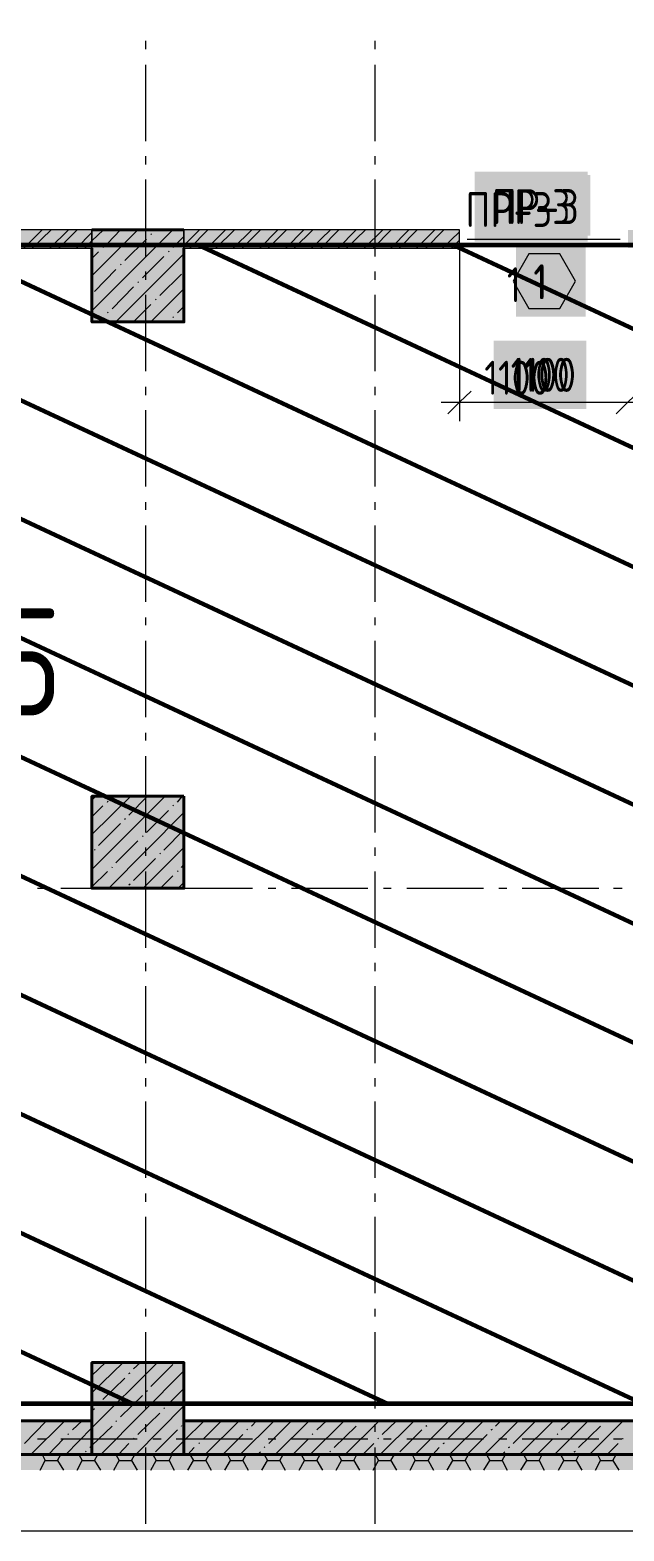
# Model space of a CAD drawing. Header units: millimetres. Extents: x -164500 to 426394, y -23753 to 102118.
# Drawn here: x -144455 to -140573, y -38 to 9776 of the extents above; entities that cross this region are included whole.
import ezdxf

# ---------------------------------------------------------------- set-up
doc = ezdxf.new("R2010")
doc.units = ezdxf.units.MM
doc.layers.add('0) шлифовка', color=5, linetype='Continuous', lineweight=60)
doc.layers.add('PDF _Геометрия', color=7, linetype='Continuous', true_color=0x1f1f1f)
doc.layers.add('PDF _Сплошная заливка', color=7, linetype='Continuous', true_color=0xffffff)
doc.layers.add('PDF _Текст', color=7, linetype='Continuous')
doc.styles.get("Standard").update_dxf_attribs({"font": 'ГОСТ тип А.ttf'})
doc.styles.add('СПДС', font='ГОСТ тип А.ttf', dxfattribs={"width": 0.9})
doc.linetypes.add('зигзаг', pattern='A,0.00254,-5.08,[131,ltypeshp.shx,S=5.08,R=0,X=-5.08,Y=0],-10.16,[131,ltypeshp.shx,S=5.08,R=180,X=5.08,Y=0],-5.08', length=20.32254)

msp = doc.modelspace()

# ---------------------------------------------------------------- hatches: boundary and pattern name
at = {"layer": '0) шлифовка', "true_color": 0x2776bb}
h = msp.add_hatch(dxfattribs=at)
h.set_pattern_fill('ANSI31', color=152, scale=222, angle=110)
h.set_pattern_definition([(155, (205553.1, 26879), (-297.8825, -638.811), [])])
h.paths.add_polyline_path([(-117984.507, 792.385), (-152464.106, 792.385), (-152464.106, 8371.204), (-117984.507, 8371.204)])
at = {"layer": 'PDF _Сплошная заливка', "linetype": 'зигзаг', "transparency": 33554559}
h = msp.add_hatch(color=256, dxfattribs=at)
h.paths.add_polyline_path([(-148553.961, 8350.022), (-148553.961, 8468.64), (-152485.288, 8468.64), (-152485.288, 8350.022)])
h.paths.add_polyline_path([(-140547.272, 8468.64), (-140547.272, 8350.022), (-139547.495, 8350.022), (-139547.495, 8468.64)])
h.paths.add_polyline_path([(-141648.721, 8350.022), (-141648.721, 8468.64), (-143449.167, 8468.64), (-143449.167, 8350.022)])
h.paths.add_polyline_path([(-144050.728, 8350.022), (-144050.728, 8468.64), (-147952.4, 8468.64), (-147952.4, 8350.022)])

# ---------------------------------------------------------------- linework, layer by layer
at = {"layer": '0) шлифовка'}
msp.add_lwpolyline([(-117984.507, 792.385), (-152464.106, 792.385), (-152464.106, 8371.204), (-117984.507, 8371.204)], close=True, dxfattribs=at)
at = {"layer": 'PDF _Геометрия', "color": 7, "lineweight": 9}
for points in [[(-117700.672, 24299.855), (-117700.672, 24702.307), (-122085.288, 24702.307), (-122085.288, 28184.582), (-156827.54, 28184.582), (-156827.54, -37.938), (-117700.672, -37.938), (-117700.672, 360.278)], [(-143699.112, 9650.579), (-143699.112, 9705.652)], [(-142199.446, 9650.579), (-142199.446, 9705.652)], [(-143699.112, 9049.019), (-143699.112, 9548.907)], [(-142199.446, 9049.019), (-142199.446, 9548.907)], [(-143699.112, 8896.51), (-143699.112, 8951.583)], [(-142199.446, 8896.51), (-142199.446, 8951.583)], [(-143699.112, 8294.95), (-143699.112, 8799.074)], [(-142199.446, 8294.95), (-142199.446, 8799.074)], [(-144050.728, 8468.64), (-144050.728, 8350.022)], [(-143449.167, 8350.022), (-143449.167, 8468.64)], [(-144406.581, 8371.204), (-144351.508, 8371.204)], [(-144254.073, 8371.204), (-143754.184, 8371.204)], [(-143652.512, 8371.204), (-143597.439, 8371.204)], [(-143500.003, 8371.204), (-143000.115, 8371.204)], [(-142898.443, 8371.204), (-142847.607, 8371.204)], [(-142745.934, 8371.204), (-142246.046, 8371.204)], [(-142144.374, 8371.204), (-142093.537, 8371.204)], [(-141991.865, 8371.204), (-141491.977, 8371.204)], [(-141648.721, 8350.022), (-141648.721, 7341.772), (-141648.721, 7218.918)], [(-141597.885, 8409.331), (-140598.108, 8409.331)], [(-141390.304, 8371.204), (-141339.468, 8371.204)], [(-141237.796, 8371.204), (-140737.908, 8371.204)], [(-140640.472, 8371.204), (-140585.399, 8371.204)], [(-143699.112, 8142.441), (-143699.112, 8197.514)], [(-142199.446, 8142.441), (-142199.446, 8197.514)], [(-143699.112, 7545.117), (-143699.112, 8045.005)], [(-142199.446, 7545.117), (-142199.446, 8045.005)], [(-143699.112, 7388.372), (-143699.112, 7443.445)], [(-142199.446, 7388.372), (-142199.446, 7443.445)], [(-143699.112, 6791.048), (-143699.112, 7290.936)], [(-142199.446, 6791.048), (-142199.446, 7290.936)], [(-141767.339, 7341.772), (-140547.272, 7341.772), (-139428.877, 7341.772)], [(-143699.112, 6638.539), (-143699.112, 6689.375)], [(-142199.446, 6638.539), (-142199.446, 6689.375)], [(-143699.112, 6036.979), (-143699.112, 6536.867)], [(-142199.446, 6036.979), (-142199.446, 6536.867)], [(-143699.112, 5884.47), (-143699.112, 5935.306)], [(-142199.446, 5884.47), (-142199.446, 5935.306)], [(-143699.112, 5282.909), (-143699.112, 5782.798)], [(-142199.446, 5282.909), (-142199.446, 5782.798)], [(-143699.112, 5130.401), (-143699.112, 5181.237)], [(-142199.446, 5130.401), (-142199.446, 5181.237)], [(-143699.112, 4528.84), (-143699.112, 5028.729)], [(-142199.446, 4528.84), (-142199.446, 5028.729)], [(-143699.112, 4376.332), (-143699.112, 4431.404)], [(-142199.446, 4376.332), (-142199.446, 4431.404)], [(-143699.112, 3774.771), (-143699.112, 4274.66)], [(-142199.446, 3774.771), (-142199.446, 4274.66)], [(-144406.581, 4164.515), (-144351.508, 4164.515)], [(-144254.073, 4164.515), (-143754.184, 4164.515)], [(-143652.512, 4164.515), (-143597.439, 4164.515)], [(-143500.003, 4164.515), (-143000.115, 4164.515)], [(-142898.443, 4164.515), (-142847.607, 4164.515)], [(-142745.934, 4164.515), (-142246.046, 4164.515)], [(-142144.374, 4164.515), (-142093.537, 4164.515)], [(-141991.865, 4164.515), (-141491.977, 4164.515)], [(-141390.304, 4164.515), (-141339.468, 4164.515)], [(-141237.796, 4164.515), (-140737.908, 4164.515)], [(-140640.472, 4164.515), (-140585.399, 4164.515)], [(-143699.112, 3622.263), (-143699.112, 3677.335)], [(-142199.446, 3622.263), (-142199.446, 3677.335)], [(-143699.112, 3020.702), (-143699.112, 3524.827)], [(-142199.446, 3020.702), (-142199.446, 3524.827)], [(-143699.112, 2868.194), (-143699.112, 2923.266)], [(-142199.446, 2868.194), (-142199.446, 2923.266)], [(-143699.112, 2270.869), (-143699.112, 2770.758)], [(-142199.446, 2270.869), (-142199.446, 2770.758)], [(-143699.112, 2114.125), (-143699.112, 2169.197)], [(-142199.446, 2114.125), (-142199.446, 2169.197)], [(-143699.112, 1516.8), (-143699.112, 2016.689)], [(-142199.446, 1516.8), (-142199.446, 2016.689)], [(-143699.112, 1364.292), (-143699.112, 1415.128)], [(-142199.446, 1364.292), (-142199.446, 1415.128)], [(-143699.112, 762.731), (-143699.112, 1262.62)], [(-142199.446, 762.731), (-142199.446, 1262.62)], [(-143699.112, 610.223), (-143699.112, 661.059)], [(-142199.446, 610.223), (-142199.446, 661.059)], [(-144406.581, 563.623), (-144351.508, 563.623)], [(-144254.073, 563.623), (-143754.184, 563.623)], [(-143699.112, 8.662), (-143699.112, 508.55)], [(-143652.512, 563.623), (-143597.439, 563.623)], [(-143500.003, 563.623), (-143000.115, 563.623)], [(-142898.443, 563.623), (-142847.607, 563.623)], [(-142745.934, 563.623), (-142246.046, 563.623)], [(-142199.446, 8.662), (-142199.446, 508.55)], [(-142144.374, 563.623), (-142093.537, 563.623)], [(-141991.865, 563.623), (-141491.977, 563.623)], [(-141390.304, 563.623), (-141339.468, 563.623)], [(-141237.796, 563.623), (-140737.908, 563.623)], [(-140640.472, 563.623), (-140585.399, 563.623)]]:
    msp.add_lwpolyline(points, dxfattribs=at)
at = {"layer": 'PDF _Геометрия', "color": 16, "lineweight": 9, "true_color": 0x800000}
for points in [[(-147952.4, 8350.022), (-144050.728, 8350.022), (-144050.728, 8468.64), (-147952.4, 8468.64)], [(-143449.167, 8350.022), (-141648.721, 8350.022), (-141648.721, 8468.64), (-143449.167, 8468.64)]]:
    msp.add_lwpolyline(points, close=True, dxfattribs=at)
at = {"layer": 'PDF _Геометрия', "color": 15, "lineweight": 9, "true_color": 0xa54a4a}
for points in [[(-144495.544, 8350.022), (-144376.926, 8468.64)], [(-144440.472, 8350.022), (-144317.618, 8468.64)], [(-144326.09, 8350.022), (-144203.236, 8468.64)], [(-144266.782, 8350.022), (-144148.164, 8468.64)], [(-144152.4, 8350.022), (-144050.728, 8451.694)], [(-143449.167, 8366.967), (-143347.495, 8468.64)], [(-143411.04, 8350.022), (-143292.423, 8468.64)], [(-143296.659, 8350.022), (-143178.041, 8468.64)], [(-143241.586, 8350.022), (-143118.733, 8468.64)], [(-143127.205, 8350.022), (-143004.351, 8468.64)], [(-143067.896, 8350.022), (-142949.279, 8468.64)], [(-142953.515, 8350.022), (-142834.898, 8468.64)], [(-142898.443, 8350.022), (-142779.825, 8468.64)], [(-142784.061, 8350.022), (-142665.444, 8468.64)], [(-142728.989, 8350.022), (-142606.135, 8468.64)], [(-142614.608, 8350.022), (-142491.754, 8468.64)], [(-142555.299, 8350.022), (-142436.681, 8468.64)], [(-142440.918, 8350.022), (-142322.3, 8468.64)], [(-142385.845, 8350.022), (-142262.991, 8468.64)], [(-142271.464, 8350.022), (-142148.61, 8468.64)], [(-142212.155, 8350.022), (-142093.537, 8468.64)], [(-142097.774, 8350.022), (-141979.156, 8468.64)], [(-142042.701, 8350.022), (-141924.084, 8468.64)], [(-141928.32, 8350.022), (-141809.702, 8468.64)], [(-141869.011, 8350.022), (-141750.394, 8468.64)], [(-141758.866, 8350.022), (-141648.721, 8455.931)], [(-144097.328, 8350.022), (-144050.728, 8396.622)], [(-141699.557, 8350.022), (-141648.721, 8400.858)]]:
    msp.add_lwpolyline(points, dxfattribs=at)
at = {"layer": 'PDF _Геометрия', "lineweight": 9}
for points in [[(-144050.728, 8396.622), (-143974.474, 8468.64)], [(-144050.728, 8167.859), (-143749.948, 8468.64)], [(-144050.728, 7939.097), (-143521.185, 8468.64)], [(-143949.056, 8379.676), (-143864.329, 8468.64)], [(-143665.221, 8438.985), (-143660.984, 8443.222)], [(-143635.566, 8468.64), (-143635.566, 8468.64)], [(-143978.71, 8354.258), (-143974.474, 8358.495)], [(-143834.675, 8269.531), (-143694.875, 8409.331)], [(-143521.185, 8354.258), (-143449.167, 8426.276)], [(-144050.728, 8282.241), (-144008.365, 8324.604)], [(-143893.983, 7867.079), (-143449.167, 8311.895)], [(-143864.329, 8239.877), (-143860.093, 8244.113)], [(-143720.293, 8155.15), (-143580.494, 8294.95)], [(-143550.84, 8324.604), (-143546.603, 8328.84)], [(-144033.783, 8066.187), (-143893.983, 8210.223)], [(-143605.912, 8040.769), (-143466.113, 8180.568)], [(-143919.401, 7951.806), (-143779.602, 8095.841)], [(-143749.948, 8125.496), (-143745.711, 8129.732)], [(-143665.221, 7867.079), (-143449.167, 8083.132)], [(-143779.602, 7867.079), (-143665.221, 7981.46)], [(-143635.566, 8011.115), (-143631.33, 8015.351)], [(-143491.531, 7926.388), (-143449.167, 7968.751)], [(-144004.128, 7867.079), (-143978.71, 7896.733)], [(-143949.056, 7926.388), (-143944.819, 7930.624)], [(-143521.185, 7896.733), (-143516.949, 7900.97)], [(-144050.728, 4744.894), (-144025.31, 4766.076)], [(-144050.728, 4516.131), (-143796.547, 4766.076)], [(-144050.728, 4287.369), (-143572.021, 4766.076)], [(-143949.056, 4727.948), (-143944.819, 4736.421)], [(-143919.401, 4757.603), (-143910.929, 4766.076)], [(-143809.256, 4643.222), (-143686.403, 4766.076)], [(-143491.531, 4727.948), (-143457.64, 4766.076)], [(-144050.728, 4630.513), (-143978.71, 4702.53)], [(-143940.583, 4164.515), (-143449.167, 4660.167)], [(-143834.675, 4613.567), (-143830.438, 4622.04)], [(-143694.875, 4528.84), (-143550.84, 4672.876)], [(-143521.185, 4702.53), (-143516.949, 4706.767)], [(-144008.365, 4444.113), (-143864.329, 4588.149)], [(-143580.494, 4414.459), (-143449.167, 4545.786)], [(-144033.783, 4414.459), (-144029.546, 4418.695)], [(-143893.983, 4329.732), (-143749.948, 4473.768)], [(-143720.293, 4503.422), (-143716.057, 4507.659)], [(-143716.057, 4164.515), (-143449.167, 4431.404)], [(-143779.602, 4215.351), (-143635.566, 4359.387)], [(-143605.912, 4389.041), (-143601.676, 4393.277)], [(-144050.728, 4172.987), (-143949.056, 4274.66)], [(-143919.401, 4300.078), (-143915.165, 4304.314)], [(-143601.676, 4164.515), (-143521.185, 4245.005)], [(-143491.531, 4274.66), (-143487.294, 4278.896)], [(-143466.113, 4300.078), (-143449.167, 4317.023)], [(-143809.256, 4185.696), (-143800.784, 4194.169)], [(-143487.294, 4164.515), (-143449.167, 4202.642)], [(-144220.182, 461.951), (-144050.728, 635.641), (-143622.857, 1063.511)], [(-144050.728, 864.403), (-143847.384, 1063.511)], [(-144050.728, 978.785), (-143961.765, 1063.511)], [(-143991.419, 461.951), (-143449.167, 1008.439)], [(-143809.256, 991.494), (-143800.784, 995.73)], [(-143779.602, 1021.148), (-143733.002, 1063.511)], [(-143665.221, 906.767), (-143521.185, 1050.802)], [(-143978.71, 822.04), (-143834.675, 961.839)], [(-143550.84, 792.385), (-143449.167, 894.058)], [(-144008.365, 792.385), (-144004.128, 796.622)], [(-143864.329, 707.659), (-143720.293, 847.458)], [(-143694.875, 877.112), (-143686.403, 881.349)], [(-144050.728, 750.022), (-144033.783, 762.731)], [(-143762.657, 461.951), (-143449.167, 779.676)], [(-143749.948, 593.277), (-143605.912, 733.077)], [(-143580.494, 762.731), (-143576.258, 766.967)], [(-144491.308, 533.968), (-144351.508, 678.004)], [(-144448.944, 461.951), (-144228.654, 682.241)], [(-144207.473, 593.277), (-144203.236, 597.514)], [(-144177.818, 622.932), (-144114.273, 682.241)], [(-144063.437, 508.55), (-144050.728, 521.259), (-143919.401, 648.35)], [(-143893.983, 678.004), (-143889.747, 682.241)], [(-143635.566, 478.896), (-143491.531, 622.932)], [(-143538.131, 461.951), (-143449.167, 550.914), (-143317.841, 682.241)], [(-143466.113, 648.35), (-143461.876, 652.586)], [(-143436.458, 678.004), (-143432.222, 682.241)], [(-143322.077, 563.623), (-143203.459, 682.241)], [(-143309.368, 461.951), (-143089.078, 682.241)], [(-143194.987, 461.951), (-143063.66, 593.277)], [(-143080.605, 461.951), (-142860.316, 682.241)], [(-143038.242, 622.932), (-143034.006, 627.168)], [(-143008.588, 648.35), (-142974.697, 682.241)], [(-142894.206, 533.968), (-142750.171, 678.004)], [(-142851.843, 461.951), (-142631.553, 682.241)], [(-142623.08, 461.951), (-142402.79, 682.241)], [(-142610.371, 593.277), (-142606.135, 597.514)], [(-142580.717, 622.932), (-142517.172, 682.241)], [(-142466.336, 508.55), (-142322.3, 648.35)], [(-142394.318, 461.951), (-142174.028, 682.241)], [(-142296.882, 678.004), (-142288.409, 682.241)], [(-142165.555, 461.951), (-141945.265, 682.241)], [(-142152.846, 593.277), (-142059.647, 682.241)], [(-142038.465, 478.896), (-141894.429, 622.932)], [(-141936.793, 461.951), (-141716.503, 682.241)], [(-141869.011, 648.35), (-141860.539, 652.586)], [(-141839.357, 678.004), (-141830.884, 682.241)], [(-141724.976, 563.623), (-141606.358, 682.241)], [(-141712.267, 461.951), (-141491.977, 682.241)], [(-141597.885, 461.951), (-141466.559, 593.277)], [(-141483.504, 461.951), (-141263.214, 682.241)], [(-141441.141, 622.932), (-141432.668, 627.168)], [(-141411.486, 648.35), (-141377.595, 682.241)], [(-141297.105, 533.968), (-141153.069, 678.004)], [(-141254.741, 461.951), (-141034.452, 682.241)], [(-141025.979, 461.951), (-140805.689, 682.241)], [(-141009.034, 593.277), (-141004.797, 597.514)], [(-140983.615, 622.932), (-140920.07, 682.241)], [(-140869.234, 508.55), (-140725.199, 648.35)], [(-140797.216, 461.951), (-140576.926, 682.241)], [(-140695.544, 678.004), (-140691.308, 682.241)], [(-144334.563, 461.951), (-144237.127, 563.623)], [(-143877.038, 461.951), (-143809.256, 533.968)], [(-143779.602, 563.623), (-143775.366, 567.859)], [(-143423.749, 461.951), (-143381.386, 508.55)], [(-143351.731, 533.968), (-143347.495, 538.205)], [(-142923.861, 508.55), (-142919.624, 512.787)], [(-142737.462, 461.951), (-142635.789, 563.623)], [(-142279.937, 461.951), (-142207.919, 533.968)], [(-142182.501, 563.623), (-142178.264, 567.859)], [(-141822.411, 461.951), (-141780.048, 508.55)], [(-141754.63, 533.968), (-141746.157, 538.205)], [(-141326.759, 508.55), (-141318.287, 512.787)], [(-141140.36, 461.951), (-141038.688, 563.623)], [(-140682.835, 461.951), (-140610.817, 533.968)], [(-140581.163, 563.623), (-140576.926, 567.859)], [(-144093.091, 478.896), (-144088.855, 483.132)], [(-142966.224, 461.951), (-142949.279, 478.896)], [(-142495.99, 478.896), (-142491.754, 483.132)], [(-141369.123, 461.951), (-141352.177, 478.896)], [(-140898.889, 478.896), (-140890.416, 483.132)]]:
    msp.add_lwpolyline(points, dxfattribs=at)
at = {"layer": 'PDF _Геометрия', "color": 7, "lineweight": 40}
for points in [[(-143449.167, 8468.64), (-144050.728, 8468.64)], [(-144050.728, 8350.022), (-144050.728, 7867.079), (-143449.167, 7867.079), (-143449.167, 8350.022)]]:
    msp.add_lwpolyline(points, dxfattribs=at)
at = {"layer": 'PDF _Геометрия', "color": 7, "lineweight": 9}
msp.add_lwpolyline([(-141195.433, 8311.895), (-141297.105, 8133.968), (-141195.433, 7956.042), (-140992.088, 7956.042), (-140890.416, 8133.968), (-140992.088, 8311.895)], close=True, dxfattribs=at)
at = {"layer": 'PDF _Геометрия', "color": 7, "lineweight": 18}
for points in [[(-141572.467, 7413.79), (-141648.721, 7341.772), (-141724.976, 7265.518)], [(-140471.018, 7413.79), (-140547.272, 7341.772), (-140623.526, 7265.518)]]:
    msp.add_lwpolyline(points, dxfattribs=at)
at = {"layer": 'PDF _Геометрия', "color": 7, "lineweight": 40}
for points in [[(-143449.167, 4766.076), (-144050.728, 4766.076), (-144050.728, 4164.515), (-143449.167, 4164.515)], [(-143449.167, 461.951), (-143449.167, 1063.511), (-144050.728, 1063.511), (-144050.728, 461.951)], [(-147952.4, 461.951), (-144050.728, 461.951), (-144050.728, 682.241), (-147952.4, 682.241)], [(-143449.167, 461.951), (-139547.495, 461.951), (-139547.495, 682.241), (-143449.167, 682.241)]]:
    msp.add_lwpolyline(points, close=True, dxfattribs=at)
at = {"layer": 'PDF _Геометрия', "color": 251, "lineweight": 9, "true_color": 0x4a4a4a}
for points in [[(-144389.636, 360.278), (-144355.745, 423.824)], [(-144376.926, 461.951), (-144355.745, 423.824), (-144275.254, 423.824), (-144237.127, 360.278)], [(-144275.254, 423.824), (-144254.073, 461.951)], [(-144148.164, 360.278), (-144114.273, 423.824)], [(-144135.455, 461.951), (-144114.273, 423.824), (-144033.783, 423.824), (-143995.656, 360.278)], [(-144033.783, 423.824), (-144012.601, 461.951)], [(-143906.692, 360.278), (-143872.802, 423.824)], [(-143893.983, 461.951), (-143872.802, 423.824), (-143792.311, 423.824), (-143754.184, 360.278)], [(-143792.311, 423.824), (-143771.129, 461.951)], [(-143665.221, 360.278), (-143631.33, 423.824)], [(-143652.512, 461.951), (-143631.33, 423.824), (-143546.603, 423.824), (-143512.712, 360.278)], [(-143546.603, 423.824), (-143525.421, 461.951)], [(-143423.749, 360.278), (-143385.622, 423.824)], [(-143411.04, 461.951), (-143385.622, 423.824), (-143305.132, 423.824), (-143271.241, 360.278)], [(-143305.132, 423.824), (-143283.95, 461.951)], [(-143182.278, 360.278), (-143144.151, 423.824)], [(-143165.332, 461.951), (-143144.151, 423.824), (-143063.66, 423.824), (-143029.769, 360.278)], [(-143063.66, 423.824), (-143042.478, 461.951)], [(-142940.806, 360.278), (-142902.679, 423.824)], [(-142923.861, 461.951), (-142902.679, 423.824), (-142822.188, 423.824), (-142788.298, 360.278)], [(-142822.188, 423.824), (-142801.007, 461.951)], [(-142695.098, 360.278), (-142661.207, 423.824)], [(-142682.389, 461.951), (-142661.207, 423.824), (-142580.717, 423.824), (-142542.59, 360.278)], [(-142580.717, 423.824), (-142559.535, 461.951)], [(-142453.627, 360.278), (-142419.736, 423.824)], [(-142440.918, 461.951), (-142419.736, 423.824), (-142339.245, 423.824), (-142301.118, 360.278)], [(-142339.245, 423.824), (-142318.064, 461.951)], [(-142212.155, 360.278), (-142178.264, 423.824)], [(-142199.446, 461.951), (-142178.264, 423.824), (-142097.774, 423.824), (-142059.647, 360.278)], [(-142097.774, 423.824), (-142072.356, 461.951)], [(-141970.683, 360.278), (-141936.793, 423.824)], [(-141957.974, 461.951), (-141936.793, 423.824), (-141852.066, 423.824), (-141818.175, 360.278)], [(-141852.066, 423.824), (-141830.884, 461.951)], [(-141729.212, 360.278), (-141691.085, 423.824)], [(-141712.267, 461.951), (-141691.085, 423.824), (-141610.594, 423.824), (-141576.704, 360.278)], [(-141610.594, 423.824), (-141589.413, 461.951)], [(-141487.74, 360.278), (-141449.613, 423.824)], [(-141470.795, 461.951), (-141449.613, 423.824), (-141369.123, 423.824), (-141335.232, 360.278)], [(-141369.123, 423.824), (-141347.941, 461.951)], [(-141246.269, 360.278), (-141208.142, 423.824)], [(-141229.323, 461.951), (-141208.142, 423.824), (-141127.651, 423.824), (-141093.76, 360.278)], [(-141127.651, 423.824), (-141106.469, 461.951)], [(-141000.561, 360.278), (-140966.67, 423.824)], [(-140987.852, 461.951), (-140966.67, 423.824), (-140886.18, 423.824), (-140848.052, 360.278)], [(-140886.18, 423.824), (-140864.998, 461.951)], [(-140759.089, 360.278), (-140725.199, 423.824)], [(-140746.38, 461.951), (-140725.199, 423.824), (-140644.708, 423.824), (-140606.581, 360.278)], [(-140644.708, 423.824), (-140623.526, 461.951)]]:
    msp.add_lwpolyline(points, dxfattribs=at)
at = {"layer": 'PDF _Сплошная заливка', "linetype": 'зигзаг', "lineweight": 9, "transparency": 33554559}
for points in [[(-141436.904, 8828.729), (-141436.904, 8430.513), (-141076.815, 8828.729), (-141076.815, 8430.513)], [(-141089.524, 8828.729), (-141089.524, 8430.513), (-140945.488, 8828.729), (-140945.488, 8430.513)], [(-140945.488, 8828.729), (-140945.488, 8430.513), (-140792.98, 8828.729), (-140792.98, 8430.513)]]:
    msp.add_solid(points, dxfattribs=at)
at = {"layer": 'PDF _Сплошная заливка', "linetype": 'зигзаг', "lineweight": 5, "transparency": 33554559}
for points in [[(-144050.728, 8468.64), (-144050.728, 7867.079), (-143449.167, 8468.64), (-143449.167, 7867.079)], [(-144050.728, 4766.076), (-144050.728, 4164.515), (-143449.167, 4766.076), (-143449.167, 4164.515)], [(-144050.728, 1063.511), (-144050.728, 461.951), (-143449.167, 1063.511), (-143449.167, 461.951)], [(-147952.4, 682.241), (-147952.4, 461.951), (-144050.728, 682.241), (-144050.728, 461.951)], [(-143449.167, 682.241), (-143449.167, 461.951), (-139547.495, 682.241), (-139547.495, 461.951)], [(-156429.323, 461.951), (-156429.323, 360.278), (-80357.306, 461.951), (-80357.306, 360.278)]]:
    msp.add_solid(points, dxfattribs=at)

# ---------------------------------------------------------------- texts
at = {"linetype": 'зигзаг', "attachment_point": 4, "style": 'СПДС', "bg_fill": 1, "box_fill_scale": 1.5, "bg_fill_color": 7, "bg_fill_true_color": 16777215, "bg_fill_transparency": 0}
for s, insert, char_height in [('ПР-3', (-141435.4, 8620.802), 227.9894), ('1', (-141164.261, 8129.365), 227.989), ('1100', (-141312.542, 7521.242), 222.8704)]:
    msp.add_mtext(s, dxfattribs=dict(at, insert=insert, char_height=char_height))
at = {"insert": (-146038.292, 5563.505), "char_height": 700, "attachment_point": 4}
msp.add_mtext('257,5', dxfattribs=at)
at = {"layer": 'PDF _Текст', "linetype": 'зигзаг', "attachment_point": 4}
for s, insert, char_height in [('ПР-3', (-141435.4, 8620.802), 227.9894), ('ПР-3', (-141608.842, 8601.65), 227.9894), ('1', (-141337.703, 8110.213), 227.989), ('1', (-141164.261, 8129.365), 227.989), ('1100', (-141485.983, 7502.089), 222.8704), ('1100', (-141312.542, 7521.242), 222.8704)]:
    msp.add_mtext(s, dxfattribs=dict(at, insert=insert, char_height=char_height))

doc.saveas('drawing.dxf')
